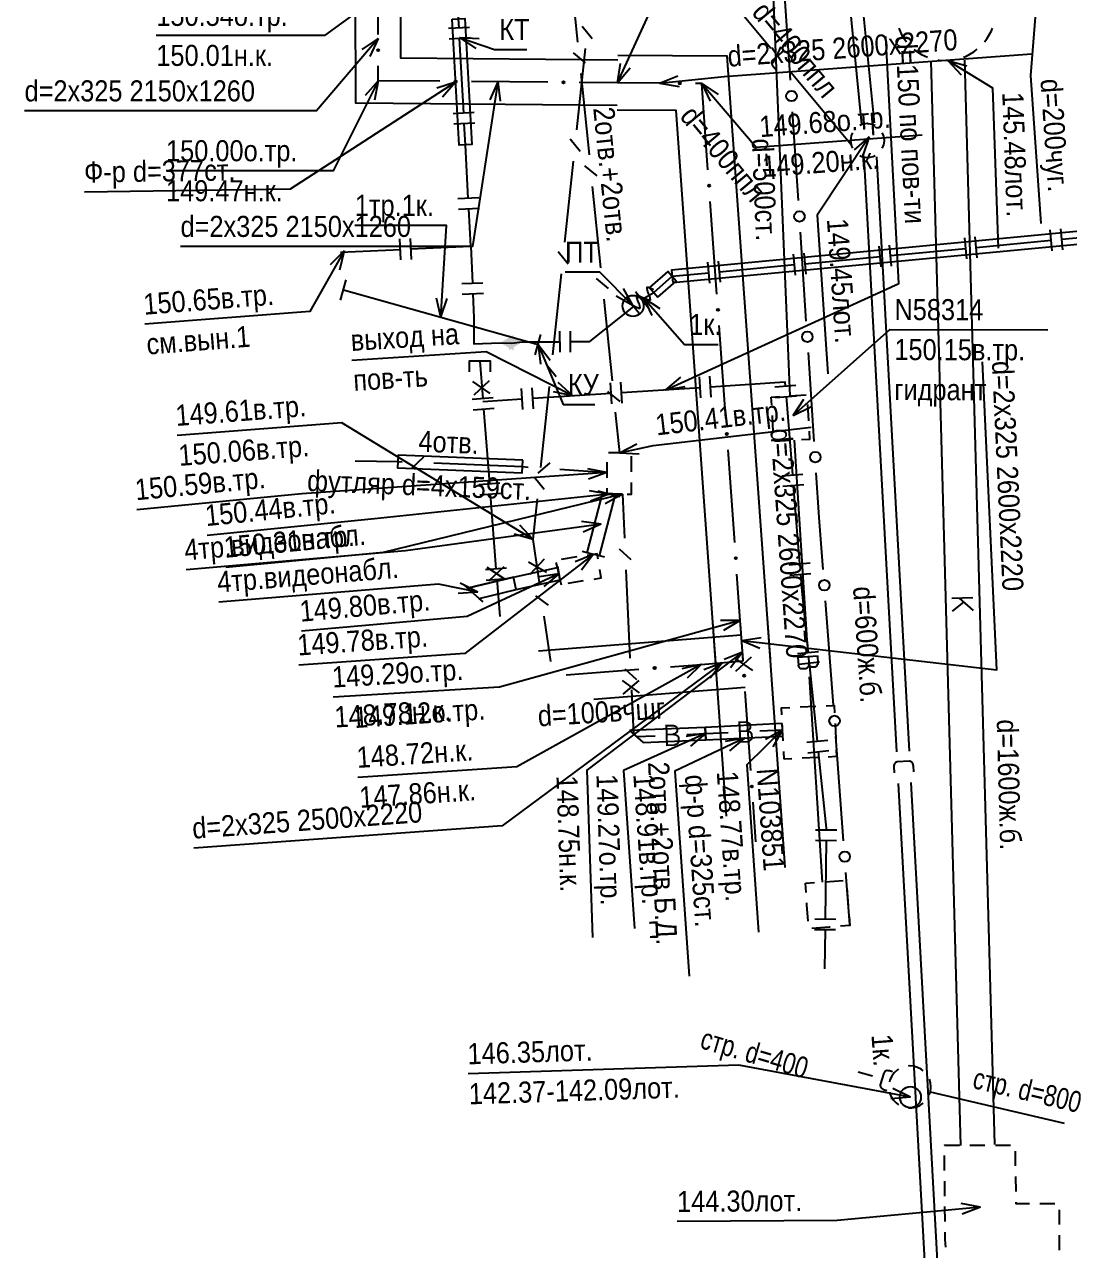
# Model space of a CAD drawing. Header units: metres. Extents: x -3947 to -3704, y 4976 to 6609.
# Drawn here: x -3865.6 to -3816, y 5499.5 to 5557.7 of the extents above; entities that cross this region are included whole.
import ezdxf
from ezdxf.enums import TextEntityAlignment as Align

# ---------------------------------------------------------------- set-up
doc = ezdxf.new("R2010")
doc.units = ezdxf.units.M
doc.header["$MEASUREMENT"] = 0
for name, color, linetype, lineweight in [('Водопровод', 7, 'Continuous', 25), ('Водосток', 7, 'Continuous', 25), ('Газопровод', 7, 'Continuous', 25), ('Кабели', 7, 'Continuous', 25), ('Кабель защиты', 7, 'Continuous', 25), ('Кабель связи', 7, 'Continuous', 25), ('Канализация самотёчная', 7, 'Continuous', 25), ('Теплосеть', 7, 'Continuous', 25)]:
    doc.layers.add(name, color=color, linetype=linetype, lineweight=lineweight)
doc.styles.add('Style-RUSSIAN_1251', font='RUSSIAN_1251.shx')
doc.styles.add('Style-RUSSIAN_1251 I 0.00000', font='RUSSIAN_1251.shx')

msp = doc.modelspace()

# ---------------------------------------------------------------- hatches: boundary and pattern name
at = {"layer": 'Газопровод', "linetype": 'Continuous'}
for points in [[(-3843.029, 5542.579), (-3842.393, 5542.946), (-3842.393, 5542.212)], [(-3841.982, 5542.618), (-3842.604, 5542.228), (-3842.631, 5542.961)]]:
    msp.add_hatch(color=256, dxfattribs=at).paths.add_polyline_path(points)

# ---------------------------------------------------------------- linework, layer by layer
at = {"layer": 'Водопровод', "linetype": 'Continuous'}
for p, q in [((-3830.416, 5567.121), (-3829.276, 5540.054)), ((-3829.276, 5540.054), (-3828.507, 5540.1)), ((-3830.159, 5540.002), (-3829.775, 5540.025)), ((-3830.137, 5539.618), (-3830.159, 5540.002)), ((-3829.12, 5539.12), (-3828.615, 5539.906)), ((-3829.12, 5539.12), (-3828.282, 5539.532)), ((-3828.439, 5539.644), (-3828.393, 5538.875)), ((-3830.062, 5538.35), (-3830.107, 5539.119)), ((-3829.225, 5537.94), (-3829.994, 5537.894)), ((-3829.077, 5537.948), (-3828.458, 5528.21)), ((-3827.928, 5527.701), (-3828.923, 5527.637)), ((-3828.891, 5527.639), (-3828.868, 5527.278)), ((-3828.391, 5527.671), (-3828.37, 5527.35)), ((-3828.363, 5526.713), (-3827.745, 5516.974)), ((-3828.779, 5525.289), (-3828.046, 5525.321)), ((-3835.153, 5524.438), (-3835.111, 5523.441)), ((-3831.682, 5524.597), (-3831.633, 5523.6)), ((-3827.131, 5524.504), (-3827.098, 5523.771)), ((-3836.568, 5523.879), (-3835.673, 5523.918)), ((-3835.134, 5523.974), (-3834.812, 5523.988)), ((-3833.28, 5524.02), (-3834.203, 5523.879)), ((-3834.175, 5523.982), (-3833.28, 5524.02)), ((-3833.28, 5524.02), (-3833.999, 5523.423)), ((-3833.28, 5524.02), (-3832.199, 5524.073)), ((-3831.435, 5523.81), (-3832.355, 5523.648)), ((-3831.435, 5523.81), (-3832.14, 5523.197)), ((-3831.66, 5524.133), (-3831.339, 5524.149)), ((-3830.701, 5524.147), (-3829.62, 5524.2)), ((-3829.62, 5524.2), (-3830.438, 5523.749)), ((-3829.62, 5524.2), (-3830.088, 5523.392)), ((-3835.112, 5523.474), (-3834.75, 5523.489)), ((-3831.635, 5523.633), (-3831.273, 5523.651)), ((-3829.55, 5522.81), (-3829.568, 5523.176)), ((-3829.184, 5522.828), (-3829.55, 5522.81)), ((-3827.951, 5522.887), (-3828.684, 5522.852)), ((-3828.54, 5516.916), (-3828.106, 5516.948)), ((-3828.508, 5516.482), (-3828.54, 5516.916)), ((-3827.607, 5516.984), (-3826.739, 5517.048)), ((-3826.567, 5516.706), (-3826.503, 5515.838))]:
    msp.add_line(p, q, dxfattribs=at)
at = {"layer": 'Водопровод', "linetype": 'Continuous', "flags": 128}
for points in [[(-3829.12, 5539.12), (-3824.537, 5543.207), (-3817.026, 5543.189)], [(-3828.364, 5538.376), (-3828.341, 5537.992), (-3828.726, 5537.969)], [(-3827.964, 5527.698), (-3827.944, 5527.38), (-3827.948, 5527.35), (-3827.963, 5527.298), (-3827.988, 5527.25), (-3828.002, 5527.23), (-3828.019, 5527.212), (-3828.043, 5527.196), (-3828.072, 5527.181), (-3828.086, 5527.176), (-3828.202, 5527.169), (-3828.225, 5527.173), (-3828.255, 5527.184), (-3828.277, 5527.198), (-3828.298, 5527.213), (-3828.32, 5527.24), (-3828.341, 5527.274), (-3828.356, 5527.305), (-3828.37, 5527.35), (-3828.372, 5527.312), (-3828.373, 5527.278), (-3828.385, 5527.229), (-3828.4, 5527.198), (-3828.417, 5527.169), (-3828.447, 5527.137), (-3828.481, 5527.114), (-3828.512, 5527.103), (-3828.702, 5527.091), (-3828.721, 5527.093), (-3828.748, 5527.103), (-3828.779, 5527.121), (-3828.809, 5527.151), (-3828.829, 5527.178), (-3828.853, 5527.223), (-3828.864, 5527.251), (-3828.868, 5527.278)], [(-3829.654, 5524.908), (-3829.67, 5525.25), (-3829.279, 5525.267)], [(-3827.547, 5525.343), (-3827.17, 5525.36), (-3827.154, 5525.003)], [(-3835.152, 5524.401), (-3834.833, 5524.415), (-3834.803, 5524.411), (-3834.752, 5524.394), (-3834.704, 5524.368), (-3834.685, 5524.354), (-3834.667, 5524.336), (-3834.651, 5524.312), (-3834.637, 5524.283), (-3834.633, 5524.268), (-3834.628, 5524.153), (-3834.632, 5524.13), (-3834.644, 5524.1), (-3834.658, 5524.078), (-3834.674, 5524.057), (-3834.701, 5524.036), (-3834.736, 5524.015), (-3834.767, 5524.001), (-3834.812, 5523.988), (-3834.774, 5523.986), (-3834.74, 5523.983), (-3834.691, 5523.971), (-3834.66, 5523.955), (-3834.632, 5523.938), (-3834.6, 5523.907), (-3834.578, 5523.873), (-3834.568, 5523.841), (-3834.56, 5523.651), (-3834.562, 5523.632), (-3834.573, 5523.606), (-3834.592, 5523.575), (-3834.622, 5523.546), (-3834.649, 5523.526), (-3834.695, 5523.503), (-3834.723, 5523.493), (-3834.75, 5523.489)], [(-3829.635, 5524.5), (-3833.295, 5524.32), (-3833.265, 5523.72), (-3829.605, 5523.9), (-3829.635, 5524.5)], [(-3831.681, 5524.56), (-3831.362, 5524.576), (-3831.332, 5524.572), (-3831.281, 5524.555), (-3831.233, 5524.53), (-3831.213, 5524.516), (-3831.196, 5524.498), (-3831.18, 5524.474), (-3831.165, 5524.445), (-3831.161, 5524.43), (-3831.155, 5524.315), (-3831.159, 5524.292), (-3831.171, 5524.262), (-3831.185, 5524.24), (-3831.201, 5524.219), (-3831.228, 5524.197), (-3831.262, 5524.177), (-3831.293, 5524.162), (-3831.339, 5524.149), (-3831.3, 5524.147), (-3831.266, 5524.145), (-3831.217, 5524.132), (-3831.186, 5524.117), (-3831.157, 5524.1), (-3831.126, 5524.069), (-3831.104, 5524.035), (-3831.093, 5524.004), (-3831.084, 5523.814), (-3831.086, 5523.795), (-3831.096, 5523.768), (-3831.115, 5523.737), (-3831.146, 5523.708), (-3831.173, 5523.688), (-3831.218, 5523.665), (-3831.246, 5523.654), (-3831.273, 5523.651)], [(-3829.594, 5523.676), (-3829.62, 5524.2), (-3829.63, 5524.409)], [(-3833.28, 5524.02), (-3837.175, 5522.271), (-3836.651, 5514.771)], [(-3836.894, 5524.166), (-3836.243, 5523.593), (-3833.267, 5523.72), (-3833.293, 5524.32), (-3836.894, 5524.166)], [(-3831.435, 5523.81), (-3834.73, 5522.237), (-3834.05, 5512.513)], [(-3829.62, 5524.2), (-3831.319, 5522.537), (-3830.764, 5514.592)], [(-3827.075, 5523.271), (-3827.06, 5522.93), (-3827.452, 5522.911)], [(-3828.408, 5515.115), (-3828.465, 5515.891), (-3828.472, 5515.983)], [(-3826.467, 5515.339), (-3826.435, 5514.905), (-3826.869, 5514.873)], [(-3827.368, 5514.837), (-3827.409, 5514.834), (-3828.236, 5514.773)]]:
    msp.add_lwpolyline(points, dxfattribs=at)
at = {"layer": 'Водосток', "linetype": 'Continuous'}
for p, q in [((-3826.834, 5562.642), (-3825.873, 5552.94)), ((-3826.243, 5562.765), (-3825.278, 5553.02)), ((-3833.023, 5559.978), (-3830.175, 5556.561)), ((-3829.215, 5555.409), (-3826.367, 5551.992)), ((-3825.514, 5552.357), (-3826.221, 5551.746)), ((-3825.514, 5552.357), (-3825.804, 5551.469)), ((-3825.766, 5551.379), (-3824.21, 5523.152)), ((-3825.167, 5551.412), (-3823.612, 5523.196)), ((-3824.128, 5521.655), (-3822.572, 5493.428)), ((-3823.529, 5521.699), (-3821.974, 5493.483)), ((-3826.029, 5507.964), (-3825.357, 5507.767)), ((-3823.554, 5506.761), (-3824.393, 5507.171)), ((-3822.61, 5507.017), (-3816.248, 5505.52)), ((-3823.554, 5506.761), (-3824.485, 5506.68))]:
    msp.add_line(p, q, dxfattribs=at)
at = {"layer": 'Водосток', "linetype": 'Continuous', "flags": 128}
for points in [[(-3829.187, 5556.096), (-3829.365, 5556.309), (-3829.392, 5556.338), (-3829.416, 5556.356), (-3829.452, 5556.381), (-3829.489, 5556.397), (-3829.523, 5556.405), (-3829.562, 5556.405), (-3829.6, 5556.401), (-3829.625, 5556.388), (-3829.649, 5556.374), (-3830.099, 5556), (-3830.115, 5555.98), (-3830.126, 5555.961), (-3830.137, 5555.935), (-3830.141, 5555.911), (-3830.144, 5555.878), (-3830.143, 5555.846), (-3830.133, 5555.812), (-3830.116, 5555.767), (-3830.096, 5555.736), (-3829.898, 5555.498)], [(-3825.231, 5552.887), (-3825.35, 5552.946), (-3825.575, 5552.98), (-3825.6, 5552.984), (-3825.849, 5552.942), (-3825.955, 5552.887)], [(-3825.514, 5552.357), (-3827.984, 5548.64), (-3827.469, 5541.096)], [(-3826.3, 5552.542), (-3826.362, 5552.417), (-3826.397, 5552.167), (-3826.367, 5551.992), (-3826.354, 5551.918), (-3826.3, 5551.818)], [(-3824.789, 5552.18), (-3824.829, 5552.429), (-3824.887, 5552.542)], [(-3824.886, 5551.818), (-3824.821, 5551.955), (-3824.789, 5552.18)], [(-3825.955, 5551.473), (-3825.825, 5551.41), (-3825.574, 5551.376), (-3825.466, 5551.396), (-3825.325, 5551.422), (-3825.231, 5551.473)], [(-3823.396, 5522.212), (-3823.411, 5522.489), (-3823.416, 5522.528), (-3823.424, 5522.557), (-3823.438, 5522.598), (-3823.458, 5522.634), (-3823.481, 5522.66), (-3823.512, 5522.683), (-3823.545, 5522.702), (-3823.573, 5522.708), (-3823.601, 5522.711), (-3824.185, 5522.679), (-3824.21, 5522.673), (-3824.23, 5522.665), (-3824.254, 5522.649), (-3824.272, 5522.632), (-3824.293, 5522.608), (-3824.313, 5522.582), (-3824.325, 5522.549), (-3824.338, 5522.502), (-3824.341, 5522.465), (-3824.324, 5522.156)], [(-3823.554, 5506.761), (-3831.693, 5508.276), (-3844.548, 5507.866)], [(-3824.113, 5508.086), (-3824.169, 5508.053), (-3824.318, 5507.92), (-3824.437, 5507.76), (-3824.523, 5507.579), (-3824.544, 5507.492)], [(-3822.945, 5508.011), (-3823.04, 5508.087), (-3823.218, 5508.177), (-3823.411, 5508.231), (-3823.61, 5508.245), (-3823.643, 5508.24)], [(-3824.406, 5507.968), (-3824.544, 5508.009), (-3824.582, 5508.018), (-3824.613, 5508.019), (-3824.656, 5508.02), (-3824.696, 5508.013), (-3824.728, 5508.001), (-3824.761, 5507.979), (-3824.79, 5507.954), (-3824.804, 5507.93), (-3824.816, 5507.905), (-3824.981, 5507.343), (-3824.984, 5507.318), (-3824.983, 5507.296), (-3824.977, 5507.268), (-3824.967, 5507.246), (-3824.951, 5507.217), (-3824.933, 5507.19), (-3824.906, 5507.168), (-3824.866, 5507.14), (-3824.832, 5507.125), (-3824.667, 5507.077)], [(-3822.58, 5507.245), (-3822.6, 5507.444), (-3822.652, 5507.613)], [(-3824.548, 5506.997), (-3824.546, 5506.988), (-3824.476, 5506.801), (-3824.37, 5506.632), (-3824.232, 5506.487), (-3824.113, 5506.403)], [(-3822.655, 5506.878), (-3822.619, 5506.968), (-3822.583, 5507.164), (-3822.58, 5507.245)], [(-3823.644, 5506.251), (-3823.491, 5506.249), (-3823.294, 5506.287), (-3823.11, 5506.363), (-3822.944, 5506.474), (-3822.942, 5506.475)]]:
    msp.add_lwpolyline(points, dxfattribs=at)
at = {"layer": 'Водосток', "linetype": 'Continuous'}
msp.add_arc((-3823.554, 5506.761), 0.5, 0, 359.99999, dxfattribs=at)
at = {"layer": 'Газопровод', "linetype": 'Continuous'}
for p, q in [((-3844.483, 5557.552), (-3845.481, 5557.498)), ((-3844.455, 5557.053), (-3845.454, 5556.999)), ((-3844.957, 5557.07), (-3844.186, 5556.543)), ((-3844.957, 5557.07), (-3844.025, 5557.017)), ((-3844.762, 5553.479), (-3844.955, 5557.026)), ((-3845.142, 5554.944), (-3846.034, 5554.666)), ((-3845.142, 5554.944), (-3845.763, 5554.246)), ((-3844.263, 5553.506), (-3845.262, 5553.452)), ((-3844.236, 5553.007), (-3845.235, 5552.953)), ((-3844.044, 5549.46), (-3845.042, 5549.406)), ((-3844.017, 5548.961), (-3845.015, 5548.906)), ((-3844.42, 5547.16), (-3844.516, 5548.933)), ((-3816.816, 5546.949), (-3816.911, 5547.944)), ((-3816.318, 5546.996), (-3816.413, 5547.992)), ((-3847.74, 5546.51), (-3847.785, 5547.509)), ((-3847.241, 5546.532), (-3847.286, 5547.531)), ((-3847.263, 5547.032), (-3844.42, 5547.16)), ((-3844.42, 5547.16), (-3844.347, 5545.412)), ((-3824.943, 5546.176), (-3825.037, 5547.171)), ((-3824.445, 5546.223), (-3824.54, 5547.219)), ((-3824.492, 5546.721), (-3820.927, 5547.06)), ((-3820.879, 5546.562), (-3820.974, 5547.558)), ((-3820.382, 5546.61), (-3820.476, 5547.605)), ((-3820.429, 5547.107), (-3816.863, 5547.447)), ((-3850.44, 5546.938), (-3851.1, 5546.277)), ((-3850.44, 5546.938), (-3850.664, 5546.031)), ((-3850.606, 5546.881), (-3847.763, 5547.009)), ((-3829.006, 5545.789), (-3829.101, 5546.785)), ((-3828.508, 5545.836), (-3828.603, 5546.832)), ((-3828.556, 5546.334), (-3824.99, 5546.673)), ((-3833.07, 5545.402), (-3833.164, 5546.398)), ((-3832.572, 5545.45), (-3832.667, 5546.445)), ((-3832.619, 5545.948), (-3829.054, 5546.287)), ((-3844.847, 5545.391), (-3843.848, 5545.432)), ((-3844.826, 5544.891), (-3843.827, 5544.933)), ((-3844.326, 5544.912), (-3844.278, 5543.755)), ((-3835.986, 5544.219), (-3836.609, 5545.002)), ((-3836.378, 5543.908), (-3837, 5544.691)), ((-3840.188, 5542.13), (-3840.195, 5543.13)), ((-3839.688, 5542.134), (-3839.695, 5543.134)), ((-3841.982, 5542.618), (-3840.191, 5542.63)), ((-3843.995, 5541.706), (-3843.857, 5539.934)), ((-3843.499, 5540.173), (-3844.328, 5540.732)), ((-3843.547, 5540.771), (-3844.275, 5540.084)), ((-3839.578, 5540.066), (-3840.268, 5540.695)), ((-3837.729, 5539.684), (-3837.793, 5540.682)), ((-3837.23, 5539.716), (-3837.294, 5540.714)), ((-3835.162, 5540.351), (-3834.447, 5540.951)), ((-3833.506, 5539.957), (-3833.57, 5540.955)), ((-3833.007, 5539.989), (-3833.071, 5540.987)), ((-3841.952, 5539.411), (-3842.016, 5540.409)), ((-3841.453, 5539.443), (-3841.517, 5540.441)), ((-3841.485, 5539.942), (-3837.761, 5540.183)), ((-3839.578, 5540.066), (-3840.494, 5540.248)), ((-3837.262, 5540.215), (-3833.538, 5540.456)), ((-3835.162, 5540.351), (-3834.24, 5540.496)), ((-3829.994, 5540.479), (-3828.997, 5540.56)), ((-3844.356, 5539.896), (-3843.359, 5539.973)), ((-3843.846, 5539.79), (-3841.984, 5539.91)), ((-3829.953, 5539.981), (-3828.957, 5540.061)), ((-3829.455, 5540.021), (-3829.155, 5536.301)), ((-3844.317, 5539.397), (-3843.32, 5539.475)), ((-3843.818, 5539.436), (-3843.543, 5535.893)), ((-3829.653, 5536.261), (-3828.656, 5536.342)), ((-3844.041, 5535.855), (-3843.044, 5535.932)), ((-3844.002, 5535.356), (-3843.005, 5535.434)), ((-3829.613, 5535.763), (-3828.616, 5535.843)), ((-3829.114, 5535.803), (-3828.814, 5532.083)), ((-3843.504, 5535.395), (-3843.228, 5531.852)), ((-3842.86, 5531.945), (-3843.588, 5531.259)), ((-3829.313, 5532.043), (-3828.316, 5532.124)), ((-3843.726, 5531.813), (-3842.729, 5531.891)), ((-3843.688, 5531.315), (-3842.691, 5531.393)), ((-3842.811, 5531.347), (-3843.64, 5531.906)), ((-3843.189, 5531.354), (-3843.051, 5529.582)), ((-3829.272, 5531.545), (-3828.276, 5531.625)), ((-3828.907, 5527.82), (-3827.912, 5527.922)), ((-3828.856, 5527.322), (-3827.861, 5527.425)), ((-3828.358, 5527.374), (-3827.976, 5523.661)), ((-3828.473, 5523.61), (-3827.479, 5523.713)), ((-3828.422, 5523.113), (-3827.428, 5523.215)), ((-3828.052, 5519.457), (-3827.052, 5519.446)), ((-3828.058, 5518.957), (-3827.058, 5518.946)), ((-3827.558, 5518.951), (-3827.598, 5515.22)), ((-3828.098, 5515.225), (-3827.098, 5515.214)), ((-3828.103, 5514.725), (-3827.104, 5514.714)), ((-3827.604, 5514.72), (-3827.624, 5512.854))]:
    msp.add_line(p, q, dxfattribs=at)
at = {"layer": 'Газопровод', "linetype": 'Continuous', "flags": 128}
for points in [[(-3844.982, 5557.525), (-3845.005, 5557.951), (-3845.174, 5561.072)], [(-3845.304, 5557.935), (-3844.705, 5557.967), (-3844.381, 5551.985), (-3844.98, 5551.953), (-3845.304, 5557.935)], [(-3844.957, 5557.07), (-3843.293, 5556.503), (-3841.767, 5556.503)], [(-3835.162, 5540.351), (-3824.109, 5545.385), (-3824.722, 5557.12)], [(-3845.142, 5554.944), (-3853.002, 5549.871), (-3862.771, 5549.73)], [(-3844.543, 5549.433), (-3844.681, 5551.969), (-3844.735, 5552.98)], [(-3834.836, 5545.435), (-3813.122, 5547.501), (-3813.178, 5548.099), (-3834.892, 5546.033), (-3834.836, 5545.435)], [(-3816.365, 5547.494), (-3813.15, 5547.8), (-3812.8, 5547.835)], [(-3850.44, 5546.938), (-3852.061, 5544.064), (-3859.895, 5543.458)], [(-3836.298, 5544.611), (-3836.178, 5544.706), (-3835.736, 5544.971), (-3834.864, 5545.734), (-3833.117, 5545.9)], [(-3835.538, 5544.745), (-3834.666, 5545.508), (-3835.062, 5545.96), (-3835.934, 5545.197), (-3835.538, 5544.745)], [(-3839.691, 5542.634), (-3838.775, 5542.64), (-3836.689, 5544.299)], [(-3844.278, 5543.755), (-3844.278, 5542.53), (-3843.029, 5542.579)], [(-3843.029, 5542.579), (-3842.479, 5542.562)], [(-3842.479, 5542.562), (-3841.982, 5542.618)], [(-3839.578, 5540.066), (-3843.691, 5542.145), (-3850.065, 5541.737)], [(-3843.495, 5541.206), (-3843.495, 5541.706), (-3844.495, 5541.706), (-3844.495, 5541.206)], [(-3833.039, 5540.488), (-3829.511, 5540.716), (-3829.495, 5540.52)], [(-3828.774, 5531.585), (-3828.71, 5530.792), (-3828.409, 5527.871)], [(-3827.925, 5523.164), (-3827.551, 5519.534), (-3827.552, 5519.451)]]:
    msp.add_lwpolyline(points, dxfattribs=at)
at = {"layer": 'Кабели', "linetype": 'Continuous'}
for p, q in [((-3829.248, 5555.041), (-3829.526, 5559.259)), ((-3828.871, 5549.326), (-3829.149, 5553.544)), ((-3828.494, 5543.611), (-3828.772, 5547.829)), ((-3828.118, 5537.896), (-3828.396, 5542.114)), ((-3827.88, 5534.29), (-3828.019, 5536.399)), ((-3827.694, 5531.816), (-3827.88, 5534.29)), ((-3827.211, 5525.373), (-3827.582, 5530.32)), ((-3826.727, 5518.93), (-3827.098, 5523.877)), ((-3826.429, 5514.96), (-3826.615, 5517.434))]:
    msp.add_line(p, q, dxfattribs=at)
for centre in [(-3829.198, 5554.292), (-3828.822, 5548.578), (-3828.445, 5542.863), (-3828.068, 5537.148), (-3827.638, 5531.068), (-3827.155, 5524.625), (-3826.671, 5518.182)]:
    msp.add_circle(centre, 0.25, dxfattribs=at)
at = {"layer": 'Кабель защиты', "linetype": 'Continuous'}
for p, q in [((-3850.605, 5544.609), (-3850.335, 5545.571)), ((-3836.72, 5544.33), (-3837.529, 5544.798)), ((-3836.72, 5544.33), (-3837.172, 5545.148)), ((-3845.85, 5543.79), (-3846.044, 5544.704)), ((-3845.85, 5543.79), (-3845.545, 5544.673)), ((-3836.23, 5544.715), (-3835.823, 5543.874)), ((-3836.23, 5544.715), (-3835.448, 5544.205)), ((-3841.365, 5542.009), (-3841.095, 5542.971)), ((-3841.23, 5542.49), (-3841.112, 5541.563)), ((-3841.23, 5542.49), (-3840.651, 5541.757))]:
    msp.add_line(p, q, dxfattribs=at)
at = {"layer": 'Кабель защиты', "linetype": 'Continuous', "flags": 128}
for points in [[(-3845.85, 5543.79), (-3845.582, 5548.153), (-3849.929, 5548.153)], [(-3836.72, 5544.33), (-3838.292, 5545.933), (-3839.947, 5545.933)], [(-3850.47, 5545.09), (-3841.23, 5542.49)], [(-3836.475, 5544.523), (-3836.48, 5544.537), (-3836.496, 5544.586), (-3836.502, 5544.608), (-3836.513, 5544.64), (-3836.524, 5544.677), (-3836.53, 5544.702), (-3836.537, 5544.727), (-3836.541, 5544.745), (-3836.544, 5544.764), (-3836.545, 5544.775), (-3836.546, 5544.785), (-3836.547, 5544.794), (-3836.547, 5544.797), (-3836.547, 5544.801), (-3836.547, 5544.808), (-3836.546, 5544.812), (-3836.546, 5544.815), (-3836.545, 5544.819), (-3836.544, 5544.822), (-3836.543, 5544.825), (-3836.542, 5544.828), (-3836.541, 5544.829), (-3836.54, 5544.831), (-3836.539, 5544.832), (-3836.539, 5544.833), (-3836.537, 5544.835), (-3836.536, 5544.836), (-3836.534, 5544.837), (-3836.534, 5544.837), (-3836.532, 5544.838), (-3836.532, 5544.838), (-3836.53, 5544.839), (-3836.529, 5544.839), (-3836.528, 5544.84), (-3836.526, 5544.84), (-3836.524, 5544.84), (-3836.523, 5544.84), (-3836.521, 5544.84), (-3836.52, 5544.84), (-3836.518, 5544.84), (-3836.517, 5544.84), (-3836.515, 5544.84), (-3836.512, 5544.839), (-3836.51, 5544.839), (-3836.506, 5544.838), (-3836.502, 5544.836), (-3836.498, 5544.835), (-3836.49, 5544.831), (-3836.399, 5544.791), (-3836.369, 5544.778), (-3836.269, 5544.733), (-3836.23, 5544.715)], [(-3835.984, 5544.908), (-3835.98, 5544.894), (-3835.964, 5544.845), (-3835.957, 5544.823), (-3835.947, 5544.79), (-3835.936, 5544.754), (-3835.929, 5544.729), (-3835.923, 5544.704), (-3835.919, 5544.686), (-3835.916, 5544.667), (-3835.914, 5544.656), (-3835.913, 5544.646), (-3835.912, 5544.637), (-3835.912, 5544.633), (-3835.912, 5544.63), (-3835.913, 5544.623), (-3835.913, 5544.619), (-3835.914, 5544.616), (-3835.914, 5544.612), (-3835.915, 5544.609), (-3835.916, 5544.605), (-3835.917, 5544.603), (-3835.918, 5544.602), (-3835.919, 5544.6), (-3835.92, 5544.599), (-3835.921, 5544.598), (-3835.922, 5544.596), (-3835.924, 5544.595), (-3835.925, 5544.594), (-3835.926, 5544.593), (-3835.927, 5544.593), (-3835.928, 5544.592), (-3835.929, 5544.592), (-3835.93, 5544.592), (-3835.932, 5544.591), (-3835.933, 5544.591), (-3835.935, 5544.59), (-3835.937, 5544.59), (-3835.938, 5544.59), (-3835.94, 5544.59), (-3835.941, 5544.59), (-3835.943, 5544.591), (-3835.944, 5544.591), (-3835.948, 5544.591), (-3835.95, 5544.592), (-3835.953, 5544.593), (-3835.958, 5544.595), (-3835.961, 5544.596), (-3835.969, 5544.599), (-3836.06, 5544.639), (-3836.09, 5544.653), (-3836.19, 5544.698), (-3836.23, 5544.715)], [(-3835.984, 5544.908), (-3835.989, 5544.923), (-3836.005, 5544.971), (-3836.012, 5544.993), (-3836.022, 5545.026), (-3836.033, 5545.063), (-3836.04, 5545.088), (-3836.046, 5545.112), (-3836.05, 5545.13), (-3836.053, 5545.149), (-3836.055, 5545.161), (-3836.056, 5545.171), (-3836.056, 5545.179), (-3836.056, 5545.183), (-3836.056, 5545.187), (-3836.056, 5545.193), (-3836.056, 5545.198), (-3836.055, 5545.201), (-3836.054, 5545.204), (-3836.054, 5545.207), (-3836.052, 5545.211), (-3836.051, 5545.213), (-3836.051, 5545.215), (-3836.05, 5545.216), (-3836.049, 5545.217), (-3836.048, 5545.218), (-3836.046, 5545.22), (-3836.045, 5545.221), (-3836.044, 5545.222), (-3836.043, 5545.223), (-3836.042, 5545.223), (-3836.041, 5545.224), (-3836.04, 5545.224), (-3836.039, 5545.225), (-3836.037, 5545.225), (-3836.035, 5545.226), (-3836.033, 5545.226), (-3836.032, 5545.226), (-3836.031, 5545.226), (-3836.029, 5545.226), (-3836.027, 5545.226), (-3836.026, 5545.226), (-3836.024, 5545.225), (-3836.021, 5545.225), (-3836.019, 5545.224), (-3836.016, 5545.223), (-3836.011, 5545.222), (-3836.007, 5545.22), (-3836, 5545.217), (-3835.909, 5545.177), (-3835.879, 5545.163), (-3835.778, 5545.118), (-3835.742, 5545.102)], [(-3836.475, 5544.523), (-3836.47, 5544.508), (-3836.454, 5544.459), (-3836.448, 5544.438), (-3836.437, 5544.405), (-3836.427, 5544.368), (-3836.42, 5544.343), (-3836.413, 5544.318), (-3836.41, 5544.3), (-3836.406, 5544.282), (-3836.405, 5544.27), (-3836.404, 5544.26), (-3836.403, 5544.252), (-3836.403, 5544.248), (-3836.403, 5544.244), (-3836.403, 5544.237), (-3836.404, 5544.233), (-3836.404, 5544.23), (-3836.405, 5544.227), (-3836.406, 5544.224), (-3836.407, 5544.22), (-3836.408, 5544.218), (-3836.409, 5544.216), (-3836.41, 5544.215), (-3836.411, 5544.213), (-3836.411, 5544.212), (-3836.413, 5544.211), (-3836.414, 5544.21), (-3836.416, 5544.208), (-3836.417, 5544.208), (-3836.418, 5544.207), (-3836.419, 5544.207), (-3836.42, 5544.206), (-3836.421, 5544.206), (-3836.422, 5544.206), (-3836.424, 5544.205), (-3836.426, 5544.205), (-3836.428, 5544.205), (-3836.429, 5544.205), (-3836.43, 5544.205), (-3836.432, 5544.205), (-3836.434, 5544.205), (-3836.435, 5544.205), (-3836.438, 5544.206), (-3836.44, 5544.207), (-3836.444, 5544.207), (-3836.448, 5544.209), (-3836.452, 5544.211), (-3836.46, 5544.214), (-3836.551, 5544.254), (-3836.581, 5544.268), (-3836.681, 5544.312), (-3836.72, 5544.33)], [(-3836.23, 5544.715), (-3834.277, 5542.497), (-3832.683, 5542.497)], [(-3841.23, 5542.49), (-3840.035, 5539.642), (-3838.538, 5539.642)]]:
    msp.add_lwpolyline(points, dxfattribs=at)
at = {"layer": 'Кабель защиты', "linetype": 'Continuous'}
msp.add_arc((-3836.72, 5544.33), 0.5, 0, 359.99999, dxfattribs=at)
at = {"layer": 'Кабель связи', "linetype": 'Continuous'}
for p, q in [((-3839.749, 5560.726), (-3839.355, 5556.856)), ((-3838.658, 5557.004), (-3839.129, 5557.587)), ((-3839.385, 5552.694), (-3838.973, 5556.549)), ((-3839.569, 5556.347), (-3838.988, 5555.873)), ((-3839.203, 5555.364), (-3838.809, 5551.495)), ((-3839.229, 5551.657), (-3839.7, 5552.24)), ((-3839.956, 5547.348), (-3839.544, 5551.203)), ((-3839.023, 5550.986), (-3838.442, 5550.512)), ((-3838.657, 5550.003), (-3838.263, 5546.133)), ((-3839.801, 5546.311), (-3840.271, 5546.894)), ((-3840.527, 5542.001), (-3840.116, 5545.856)), ((-3838.478, 5545.624), (-3837.897, 5545.15)), ((-3838.111, 5544.641), (-3837.717, 5540.772)), ((-3840.372, 5540.964), (-3840.842, 5541.547)), ((-3841.098, 5536.655), (-3840.687, 5540.51)), ((-3837.932, 5540.263), (-3837.351, 5539.789)), ((-3837.565, 5539.28), (-3837.368, 5537.345)), ((-3837.368, 5537.345), (-3836.545, 5537.786)), ((-3837.368, 5537.345), (-3836.435, 5537.299)), ((-3836.8, 5536.445), (-3836.8, 5537.189)), ((-3847.203, 5536.647), (-3846.652, 5537.155)), ((-3841.23, 5536.381), (-3840.663, 5536.872)), ((-3837.96, 5536.412), (-3838.875, 5536.598)), ((-3840.943, 5535.617), (-3841.413, 5536.201)), ((-3840.198, 5536.573), (-3837.96, 5536.412)), ((-3837.96, 5536.412), (-3838.84, 5536.1)), ((-3837.866, 5535.394), (-3838.787, 5535.548)), ((-3838.156, 5535.47), (-3838.398, 5535.533)), ((-3837.225, 5535.395), (-3838.159, 5535.424)), ((-3837.575, 5535.319), (-3838.156, 5535.47)), ((-3841.464, 5533.236), (-3841.258, 5535.163)), ((-3837.866, 5535.394), (-3838.734, 5535.051)), ((-3837.225, 5535.395), (-3838.04, 5534.938)), ((-3837.866, 5535.394), (-3837.494, 5535.395)), ((-3837.333, 5535.256), (-3837.575, 5535.319)), ((-3837.225, 5535.395), (-3837.129, 5533.296)), ((-3841.464, 5533.236), (-3842.102, 5533.918)), ((-3838.238, 5533.963), (-3839.163, 5534.089)), ((-3838.238, 5533.963), (-3839.096, 5533.594)), ((-3841.464, 5533.236), (-3842.362, 5533.491)), ((-3841.149, 5531.081), (-3841.464, 5533.236)), ((-3838.61, 5532.531), (-3839.476, 5532.179)), ((-3838.61, 5532.531), (-3839.17, 5531.783)), ((-3838.901, 5532.606), (-3839.143, 5532.669)), ((-3838.32, 5532.455), (-3838.901, 5532.606)), ((-3837.372, 5532.799), (-3836.819, 5532.294)), ((-3841.69, 5532.182), (-3840.825, 5531.68)), ((-3841.601, 5531.589), (-3840.921, 5532.322)), ((-3840.309, 5531.905), (-3840.363, 5532.149)), ((-3840.301, 5531.979), (-3840.244, 5531.612)), ((-3839.396, 5532.408), (-3840.132, 5532.293)), ((-3838.078, 5532.392), (-3838.32, 5532.455)), ((-3840.244, 5531.612), (-3841.165, 5531.458)), ((-3840.244, 5531.612), (-3840.954, 5531.005)), ((-3840.179, 5531.319), (-3840.309, 5531.905)), ((-3840.244, 5531.612), (-3840.186, 5531.244)), ((-3837.061, 5531.797), (-3836.87, 5527.599)), ((-3844.09, 5530.737), (-3844.922, 5531.163)), ((-3844.584, 5530.93), (-3844.772, 5531.096)), ((-3844.03, 5530.444), (-3844.584, 5530.931)), ((-3840.125, 5531.075), (-3840.179, 5531.319)), ((-3839.803, 5531.17), (-3839.068, 5531.285)), ((-3844.09, 5530.737), (-3845.022, 5530.673)), ((-3843.843, 5530.279), (-3844.031, 5530.444)), ((-3840.741, 5530.115), (-3841.342, 5530.563)), ((-3840.618, 5527.442), (-3840.933, 5529.597)), ((-3837.113, 5527.102), (-3836.559, 5526.597)), ((-3836.419, 5525.952), (-3837.229, 5526.537)), ((-3836.448, 5526.551), (-3837.198, 5525.888)), ((-3836.802, 5526.1), (-3836.706, 5524.001))]:
    msp.add_line(p, q, dxfattribs=at)
at = {"layer": 'Кабель связи', "linetype": 'Continuous', "flags": 128}
for points in [[(-3841.464, 5533.236), (-3850.543, 5538.771), (-3858.371, 5538.176)], [(-3837.368, 5537.345), (-3835.77, 5537.705), (-3828.266, 5538.569)], [(-3841.958, 5537), (-3847.878, 5537.24), (-3847.902, 5536.64), (-3841.982, 5536.4), (-3841.958, 5537)], [(-3837.144, 5537.345), (-3837.368, 5537.345), (-3837.888, 5537.345)], [(-3849.92, 5536.98), (-3847.89, 5536.94), (-3847.677, 5536.931)], [(-3846.178, 5536.871), (-3841.97, 5536.7), (-3841.694, 5536.68)], [(-3837.96, 5536.917), (-3837.96, 5536.412), (-3837.96, 5536.173)], [(-3837.96, 5536.412), (-3852.452, 5535.399), (-3860.274, 5534.65)], [(-3838.901, 5532.606), (-3838.156, 5535.47)], [(-3837.96, 5535.673), (-3837.96, 5535.395), (-3837.866, 5535.394)], [(-3836.994, 5535.395), (-3836.8, 5535.395), (-3836.8, 5535.945)], [(-3837.866, 5535.394), (-3848.997, 5534.219), (-3856.943, 5533.422)], [(-3837.225, 5535.395), (-3848.576, 5532.617), (-3856.053, 5531.916)], [(-3838.32, 5532.455), (-3837.575, 5535.319)], [(-3838.238, 5533.963), (-3847.522, 5532.701), (-3857.943, 5531.793)], [(-3838.61, 5532.531), (-3844.699, 5527.832), (-3852.594, 5527.277)], [(-3838.379, 5532.31), (-3838.419, 5532.561), (-3838.61, 5532.531), (-3838.902, 5532.485)], [(-3840.244, 5531.612), (-3844.594, 5529.582), (-3852.463, 5528.881)], [(-3844.584, 5530.931), (-3842.397, 5531.443), (-3840.309, 5531.905)], [(-3844.584, 5530.931), (-3844.03, 5530.444), (-3842.262, 5530.858), (-3842.398, 5531.442), (-3844.584, 5530.931)], [(-3838.574, 5531.362), (-3838.239, 5531.415), (-3838.302, 5531.816)], [(-3844.09, 5530.737), (-3845.963, 5531.121), (-3856.388, 5530.27)], [(-3844.03, 5530.444), (-3842.263, 5530.857), (-3840.179, 5531.319)]]:
    msp.add_lwpolyline(points, dxfattribs=at)
at = {"layer": 'Канализация самотёчная', "linetype": 'Continuous'}
for p, q in [((-3821.779, 5555.978), (-3821.142, 5555.294)), ((-3821.779, 5555.978), (-3820.881, 5555.721)), ((-3820.596, 5530.468), (-3821.586, 5530.44)), ((-3821.026, 5530.265), (-3821.569, 5529.841)), ((-3821.233, 5530.45), (-3820.579, 5529.867)), ((-3821.928, 5503.277), (-3821.935, 5503.988)), ((-3819.518, 5504.488), (-3818.807, 5504.488)), ((-3818.585, 5504.205), (-3818.573, 5503.494)), ((-3818.564, 5502.994), (-3818.552, 5502.283)), ((-3821.917, 5502.066), (-3821.923, 5502.777)), ((-3820.224, 5501.544), (-3821.143, 5501.71)), ((-3817.403, 5501.711), (-3816.693, 5501.711)), ((-3821.905, 5500.855), (-3821.912, 5501.566)), ((-3820.224, 5501.544), (-3821.097, 5501.212)), ((-3816.485, 5501.419), (-3816.487, 5500.708)), ((-3821.897, 5500), (-3821.901, 5500.355)), ((-3821.878, 5499.645), (-3821.897, 5500))]:
    msp.add_line(p, q, dxfattribs=at)
at = {"layer": 'Канализация самотёчная', "linetype": 'Continuous', "flags": 128}
for points in [[(-3817.435, 5560.421), (-3817.845, 5555.274), (-3817.365, 5548.237)], [(-3824.105, 5557.508), (-3823.952, 5557.173), (-3823.733, 5556.862)], [(-3820.033, 5556.866), (-3819.919, 5557.001), (-3819.705, 5557.381), (-3819.661, 5557.509)], [(-3823.383, 5556.506), (-3823.027, 5556.267), (-3822.734, 5556.14)], [(-3821.028, 5556.14), (-3820.918, 5556.177), (-3820.537, 5556.389), (-3820.385, 5556.514)], [(-3822.579, 5555.956), (-3821.167, 5504.466)], [(-3822.253, 5556.008), (-3822.201, 5555.996), (-3821.779, 5555.978), (-3821.765, 5555.977), (-3821.509, 5556.013)], [(-3821.779, 5555.978), (-3819.653, 5554.675), (-3819.38, 5547.076)], [(-3820.98, 5556), (-3819.568, 5504.51)], [(-3821.939, 5504.488), (-3821.939, 5504.488), (-3821.229, 5504.488)], [(-3820.729, 5504.488), (-3820.367, 5504.488), (-3820.018, 5504.488)], [(-3818.543, 5501.783), (-3818.542, 5501.711), (-3817.903, 5501.711)], [(-3820.224, 5501.544), (-3827.025, 5500.912), (-3834.622, 5500.857)], [(-3816.488, 5500.208), (-3816.488, 5500), (-3816.49, 5499.497)]]:
    msp.add_lwpolyline(points, dxfattribs=at)
at = {"layer": 'Теплосеть', "linetype": 'Continuous'}
for p, q in [((-3848.819, 5557.219), (-3848.822, 5559.031)), ((-3848.819, 5557.024), (-3849.592, 5556.501)), ((-3848.819, 5557.024), (-3849.212, 5556.177)), ((-3837.459, 5554.923), (-3837.312, 5555.845)), ((-3837.459, 5554.923), (-3836.857, 5555.638)), ((-3835.458, 5554.907), (-3834.587, 5555.245)), ((-3848.815, 5555.017), (-3849.443, 5554.325)), ((-3848.815, 5555.017), (-3848.996, 5554.101)), ((-3840.771, 5554.95), (-3844.394, 5554.98)), ((-3843.137, 5554.97), (-3843.521, 5554.118)), ((-3843.137, 5554.97), (-3843.027, 5554.042)), ((-3837.459, 5554.923), (-3839.271, 5554.938)), ((-3835.253, 5554.905), (-3837.459, 5554.923)), ((-3835.458, 5554.907), (-3834.538, 5554.748)), ((-3833.457, 5554.89), (-3833.063, 5554.043)), ((-3833.457, 5554.89), (-3832.682, 5554.368)), ((-3832.74, 5544.889), (-3833.056, 5549.289)), ((-3832.318, 5538.993), (-3832.633, 5543.393)), ((-3831.895, 5533.096), (-3832.21, 5537.496)), ((-3831.63, 5529.4), (-3831.788, 5531.6)), ((-3831.63, 5529.4), (-3832.564, 5529.4)), ((-3831.63, 5529.4), (-3832.43, 5528.919)), ((-3831.498, 5527.52), (-3831.63, 5529.4)), ((-3831.49, 5527.47), (-3831.617, 5529.215)), ((-3831.56, 5528.435), (-3830.637, 5528.581)), ((-3831.56, 5528.435), (-3830.694, 5528.084)), ((-3831.52, 5527.89), (-3832.389, 5527.546)), ((-3831.52, 5527.89), (-3832.087, 5527.148)), ((-3833.49, 5527.31), (-3834.398, 5527.091)), ((-3833.49, 5527.31), (-3834.155, 5526.654)), ((-3832.49, 5527.39), (-3833.362, 5527.054)), ((-3832.49, 5527.39), (-3833.064, 5526.653)), ((-3831.88, 5527.587), (-3831.055, 5527.022)), ((-3831.836, 5526.989), (-3831.103, 5527.67)), ((-3839.897, 5526.807), (-3836.441, 5527.079)), ((-3831.129, 5522.263), (-3831.393, 5526.023)), ((-3830.892, 5518.887), (-3831.024, 5520.767))]:
    msp.add_line(p, q, dxfattribs=at)
at = {"layer": 'Теплосеть', "linetype": 'Continuous', "flags": 128}
for points in [[(-3837.459, 5554.923), (-3835.099, 5560.084), (-3827.207, 5560.666)], [(-3848.822, 5559.031), (-3851.369, 5557.173), (-3859.354, 5557.173)], [(-3837.468, 5553.848), (-3849.888, 5553.951), (-3849.897, 5559.029)], [(-3837.45, 5555.998), (-3847.742, 5556.083), (-3847.747, 5559.033)], [(-3848.819, 5557.024), (-3851.745, 5553.588), (-3865.611, 5553.588)], [(-3830.333, 5529.493), (-3832.246, 5556.18), (-3837.448, 5556.223)], [(-3835.458, 5554.907), (-3832.388, 5555.215), (-3817.781, 5556.291)], [(-3845.894, 5554.993), (-3848.815, 5555.017), (-3848.816, 5555.719)], [(-3848.815, 5555.017), (-3850.964, 5550.747), (-3858.892, 5550.747)], [(-3843.137, 5554.97), (-3844.339, 5547.154), (-3858.205, 5547.154)], [(-3833.163, 5550.785), (-3833.457, 5554.89), (-3833.753, 5554.892)], [(-3833.457, 5554.89), (-3830.88, 5551.873), (-3822.995, 5552.454)], [(-3832.927, 5529.307), (-3834.668, 5553.6), (-3837.47, 5553.623)], [(-3831.56, 5528.435), (-3819.452, 5527.052), (-3820.133, 5541.675)], [(-3831.63, 5529.4), (-3843.061, 5526.23), (-3850.954, 5525.756)], [(-3832.281, 5520.108), (-3832.927, 5529.309)], [(-3832.787, 5527.376), (-3832.927, 5529.306)], [(-3830.193, 5527.564), (-3830.333, 5529.494)], [(-3829.503, 5517.665), (-3830.333, 5529.491)], [(-3841.205, 5527.959), (-3833.589, 5528.556), (-3831.59, 5528.716)], [(-3831.52, 5527.89), (-3838.919, 5522.293), (-3838.65, 5514.341)], [(-3832.49, 5527.39), (-3842.937, 5519.637), (-3857.58, 5518.581)], [(-3833.49, 5527.31), (-3842.237, 5522.441), (-3849.78, 5521.94)], [(-3834.945, 5527.196), (-3833.49, 5527.31), (-3831.49, 5527.47)], [(-3838.588, 5525.656), (-3833.391, 5526.064), (-3831.39, 5526.224)]]:
    msp.add_lwpolyline(points, dxfattribs=at)
at = {"layer": 'Теплосеть', "linetype": 'Continuous'}
for centre in [(-3848.818, 5556.469), (-3845.144, 5554.987), (-3840.021, 5554.944), (-3834.503, 5554.899), (-3833.109, 5550.037), (-3832.687, 5544.141), (-3832.264, 5538.245), (-3831.841, 5532.348), (-3835.693, 5527.137), (-3831.446, 5526.772), (-3831.077, 5521.515)]:
    msp.add_circle(centre, 0.05, dxfattribs=at)

# ---------------------------------------------------------------- texts
at = {"layer": 'Водопровод', "linetype": 'Continuous'}
for s, rotation, style, width, p in [('d=500ст.', 272.36021, 'Style-RUSSIAN_1251', 0.899998, (-3831.082, 5552.26)), ('d=100вчшг', 3.65, 'Style-RUSSIAN_1251 I 0.00000', 0.9, (-3841.212, 5524.36))]:
    msp.add_text(s, height=1, rotation=rotation, dxfattribs=dict(at, style=style, width=width)).set_placement(p)
at = {"layer": 'Водопровод', "linetype": 'Continuous', "style": 'Style-RUSSIAN_1251'}
for s, rotation, width, p in [('N58314', 359.86265, 0.899998, (-3824.308, 5544.657)), ('150.15в.тр.', 359.86265, 0.899998, (-3824.312, 5542.757)), ('гидрант', 359.86265, 0.899998, (-3824.317, 5540.857)), ('ф-р d=325ст.', 273.99644, 0.9, (-3833.268, 5522.114)), ('148.77в.тр.', 273.99644, 0.9, (-3831.752, 5522.281)), ('N103851', 273.99644, 0.9, (-3829.857, 5522.413)), ('148.91в.тр.', 273.99644, 0.9, (-3835.713, 5522.147))]:
    msp.add_text(s, height=1, rotation=rotation, dxfattribs=dict(at, width=width)).set_placement(p, align=Align.TOP_LEFT)
at = {"layer": 'Водосток', "linetype": 'Continuous'}
for s, rotation, style, width, p in [('d=400ппл  ', 309.81684, 'Style-RUSSIAN_1251 I 0.00000', 0.9, (-3831.128, 5558.244)), ('d=400ппл  ', 309.81684, 'Style-RUSSIAN_1251 I 0.00000', 0.899998, (-3834.544, 5553.302)), ('d=600ж.б.', 273.792, 'Style-RUSSIAN_1251', 0.899998, (-3826.281, 5530.985)), ('стр. d=400', 343.63755, 'Style-RUSSIAN_1251 I 0.00000', 0.8, (-3833.596, 5509.105)), ('стр. d=800', 346.76304, 'Style-RUSSIAN_1251 I 0.00000', 0.8, (-3820.654, 5507.203))]:
    msp.add_text(s, height=1, rotation=rotation, dxfattribs=dict(at, style=style, width=width)).set_placement(p)
at = {"layer": 'Водосток', "linetype": 'Continuous', "style": 'Style-RUSSIAN_1251'}
for s, rotation, width, p in [('149.45лот.', 273.9048, 0.899998, (-3826.522, 5548.514)), ('146.35лот.', 1.8243, 0.9, (-3844.595, 5509.316)), ('142.37-142.09лот.', 1.8243, 0.9, (-3844.534, 5507.417))]:
    msp.add_text(s, height=1, rotation=rotation, dxfattribs=dict(at, width=width)).set_placement(p, align=Align.TOP_LEFT)
at = {"layer": 'Газопровод', "linetype": 'Continuous', "style": 'Style-RUSSIAN_1251', "width": 0.9}
msp.add_text('КТ', height=1, dxfattribs=at).set_placement((-3843.068, 5557.953), align=Align.TOP_LEFT)
at = {"layer": 'Газопровод', "linetype": 'Continuous', "style": 'Style-RUSSIAN_1251'}
for s, rotation, width, p in [('d=150 по пов-ти', 272.991, 0.9, (-3823.274, 5557.196)), ('Ф-р d=377ст.', 0.8212, 0.9, (-3862.792, 5551.18)), ('150.65в.тр.', 4.4223, 0.899998, (-3860.007, 5544.904)), ('см.вын.1', 4.4223, 0.899998, (-3859.86, 5543.01)), ('выход на', 3.6625, 0.9, (-3850.157, 5543.184)), ('пов-ть', 3.6625, 0.9, (-3850.036, 5541.288))]:
    msp.add_text(s, height=1, rotation=rotation, dxfattribs=dict(at, width=width)).set_placement(p, align=Align.TOP_LEFT)
at = {"layer": 'Кабели', "linetype": 'Continuous', "style": 'Style-RUSSIAN_1251', "width": 0.899998}
msp.add_text('1к.', height=1, rotation=274.26256, dxfattribs=at).set_placement((-3825.406, 5509.714))
at = {"layer": 'Кабель защиты', "linetype": 'Continuous', "style": 'Style-RUSSIAN_1251', "width": 0.9}
for s, p in [('1тр.1к.', (-3849.929, 5549.603)), ('ПТ', (-3839.947, 5547.383)), ('1к.', (-3834.052, 5543.947)), ('КУ', (-3839.81, 5541.092))]:
    msp.add_text(s, height=1, dxfattribs=at).set_placement(p, align=Align.TOP_LEFT)
at = {"layer": 'Кабель связи', "linetype": 'Continuous', "width": 0.9}
for s, rotation, style, p in [('2отв.+2отв.', 275.81271, 'Style-RUSSIAN_1251', (-3838.614, 5553.719)), ('4отв.', 357.678, 'Style-RUSSIAN_1251 I 0.00000', (-3846.926, 5537.415)), ('футляр d=4х159ст.', 357.678, 'Style-RUSSIAN_1251', (-3852.207, 5535.543)), ('2отв.+2отв.Б.Д.', 272.61917, 'Style-RUSSIAN_1251', (-3836.01, 5522.662))]:
    msp.add_text(s, height=1, rotation=rotation, dxfattribs=dict(at, style=style)).set_placement(p)
at = {"layer": 'Кабель связи', "linetype": 'Continuous', "style": 'Style-RUSSIAN_1251', "width": 0.9}
for s, rotation, p in [('149.61в.тр.', 4.3529, (-3858.481, 5539.621)), ('150.41в.тр.', 6.56959, (-3835.712, 5539.171)), ('150.06в.тр.', 4.3529, (-3858.337, 5537.727)), ('150.59в.тр.', 5.4755, (-3860.412, 5536.093)), ('150.44в.тр.', 5.7274, (-3857.087, 5534.865)), ('4тр.видеонабл.', 4.9816, (-3858.068, 5533.238)), ('150.31в.тр.', 5.3586, (-3856.189, 5533.359)), ('4тр.видеонабл.', 4.6665, (-3856.506, 5531.715)), ('149.80в.тр.', 5.0876, (-3852.592, 5530.326)), ('149.78в.тр.', 4.0226, (-3852.696, 5528.724))]:
    msp.add_text(s, height=1, rotation=rotation, dxfattribs=at).set_placement(p, align=Align.TOP_LEFT)
at = {"layer": 'Канализация самотёчная', "linetype": 'Continuous', "style": 'Style-RUSSIAN_1251', "width": 0.899998}
for s, rotation, p in [('d=200чуг.', 273.9048, (-3816.383, 5555.148)), ('145.48лот.', 272.0543, (-3818.195, 5554.502)), ('144.30лот.', 0.4169, (-3834.633, 5502.307))]:
    msp.add_text(s, height=1, rotation=rotation, dxfattribs=at).set_placement(p, align=Align.TOP_LEFT)
msp.add_text('d=1600ж.б.', height=1, rotation=271.53456, dxfattribs=at).set_placement((-3819.457, 5524.689))
at = {"layer": 'Теплосеть', "linetype": 'Continuous', "style": 'Style-RUSSIAN_1251', "width": 0.9}
for s, p in [('150.54о.тр.', (-3859.354, 5558.623)), ('150.01н.к.', (-3859.354, 5556.723)), ('d=2x325 2150x1260', (-3865.611, 5555.038)), ('150.00о.тр.', (-3858.892, 5552.197)), ('149.47н.к.', (-3858.892, 5550.297)), ('d=2x325 2150x1260', (-3858.205, 5548.604))]:
    msp.add_text(s, height=1, dxfattribs=at).set_placement(p, align=Align.TOP_LEFT)
for s, rotation, p in [('d=2x325 2600x2270', 4.2134, (-3832.27, 5556.677)), ('149.68о.тр.', 4.2134, (-3830.762, 5553.335)), ('149.20н.к.', 4.2134, (-3830.622, 5551.44)), ('d=2x325 2600x2220', 272.6664, (-3818.685, 5541.742)), ('149.29о.тр.', 3.4403, (-3851.041, 5527.203)), ('148.78н.к.', 3.4403, (-3850.927, 5525.307)), ('149.12о.тр.', 3.8002, (-3850.002, 5525.282)), ('148.72н.к.', 3.8002, (-3849.876, 5523.387)), ('147.86н.к.', 3.8002, (-3849.75, 5521.491)), ('148.75н.к.', 271.9339, (-3839.361, 5522.053)), ('149.27о.тр.', 271.9339, (-3837.462, 5522.117)), ('d=2x325 2500x2220', 4.1278, (-3857.685, 5520.027))]:
    msp.add_text(s, height=1, rotation=rotation, dxfattribs=at).set_placement(p, align=Align.TOP_LEFT)
at = {"layer": 'Теплосеть', "linetype": 'Continuous', "style": 'Style-RUSSIAN_1251 I 0.00000', "width": 0.9}
msp.add_text('d=2x325 2600x2270', height=1, rotation=274.064, dxfattribs=at).set_placement((-3830.205, 5538.482))

doc.saveas('drawing.dxf')
